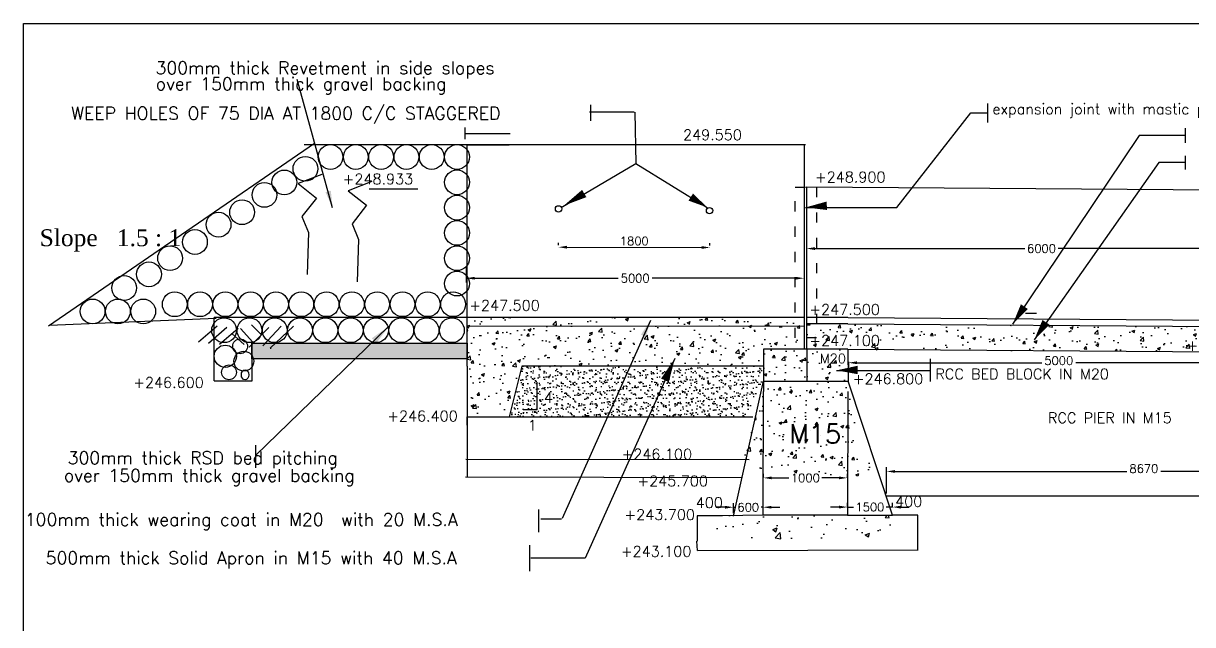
# Model space of a CAD drawing. Header units: inches. Extents: x 52682 to 53462, y 80994 to 81522.
# Drawn here: x 52682.5 to 53029, y 81311.1 to 81489.2 of the extents above; entities that cross this region are included whole.
import ezdxf

# ---------------------------------------------------------------- set-up
doc = ezdxf.new("R2010")
doc.units = ezdxf.units.IN
doc.header["$MEASUREMENT"] = 0
doc.linetypes.add('ACAD_ISO03W100', pattern=[30, 12, -18])
doc.layers.add('MEASUREMENT', color=7, linetype='Continuous')
doc.styles.get("Standard").update_dxf_attribs({"font": 'romans.shx'})
doc.dimstyles.new('ISO-25', dxfattribs={"dimtxt": 2.5, "dimasz": 2.5, "dimexe": 1.25, "dimexo": 0.625, "dimtad": 1, "dimtxsty": 'Standard', "dimcen": 2.5, "dimadec": 0, "dimazin": 0, "dimtfac": 1, "dimtmove": 0, "dimatfit": 3, "dimfxl": 1, "dimarcsym": 0})
pattern_1 = [(50, (53027.993, 82178.2555), (9.109233, -0.796954), [0.9525, -10.4775]), (355, (53027.993, 82178.2555), (-1.76214, 9.55283), [0.762, -8.382]), (100.451, (53028.752, 82178.189), (7.347125, 8.75583), [0.8095, -8.9045]), (46.1842, (53027.993, 82180.796), (13.55395, -2.10212), [1.42875, -15.71625]), (96.6356, (53029.122, 82180.62), (11.87021, 12.37128), [1.21425, -13.35675]), (351.184, (53027.993, 82180.796), (11.87023, 12.37126), [1.143, -12.573]), (21, (53029.263, 82180.1605), (7.580744, -5.113276), [0.9525, -10.4775]), (326, (53029.263, 82180.1605), (3.0901, 9.2094), [0.762, -8.382]), (71.4514, (53029.8945, 82179.734), (10.67082, 4.09614), [0.8095, -8.9045]), (37.5, (53027.9928, 82178.2555), (0.15443, 4.227752), [0, -8.2804, 0, -8.509, 0, -8.41375]), (7.5, (53027.9928, 82178.2555), (3.340983, 5.009029), [0, -4.8514, 0, -8.0899, 0, -3.20675]), (327.5, (53025.1607, 82178.2555), (6.77953, -0.286437), [0, -3.175, 0, -9.906, 0, -13.1445]), (317.5, (53023.8907, 82178.2555), (7.40646, 1.271325), [0, -4.1275, 0, -6.5786, 0, -9.3345])]

# ---------------------------------------------------------------- blocks, each defined once
blk = doc.blocks.new('*D291')
at = {"color": 0, "lineweight": -2, "transparency": 16777216}
for p, q in [((52841.08, 81423.49), (52841.08, 81424.11)), ((52843.58, 81422.86), (52883.45, 81422.77)), ((52885.96, 81423.39), (52885.96, 81424.02))]:
    blk.add_line(p, q, dxfattribs=at)
at = {"color": 0, "transparency": 16777216}
for points in [[(52843.58, 81423.28), (52843.58, 81422.44), (52841.08, 81422.86)], [(52883.46, 81423.19), (52883.45, 81422.36), (52885.95, 81422.77)]]:
    blk.add_solid(points, dxfattribs=at)
at = {"color": 0, "transparency": 16777216, "insert": (52863.52, 81424.69), "char_height": 2.5, "attachment_point": 5, "rotation": 359.875}
blk.add_mtext('1800', dxfattribs=at)
blk = doc.blocks.new('*D292')
at = {"color": 0, "lineweight": -2, "transparency": 16777216}
for p, q in [((52927.02, 81388.92), (52927.02, 81387.38)), ((52929.52, 81388.63), (52984.3, 81388.63)), ((53045.84, 81388.63), (52994.36, 81388.63)), ((53048.34, 81388.92), (53048.34, 81387.38))]:
    blk.add_line(p, q, dxfattribs=at)
at = {"color": 0, "transparency": 16777216}
for points in [[(52929.52, 81389.04), (52929.52, 81388.21), (52927.02, 81388.63)], [(53045.84, 81389.04), (53045.84, 81388.21), (53048.34, 81388.63)]]:
    blk.add_solid(points, dxfattribs=at)
at = {"color": 0, "transparency": 16777216, "insert": (52989.33, 81389.26), "char_height": 2.5, "attachment_point": 5}
blk.add_mtext('5000', dxfattribs=at)
blk = doc.blocks.new('*D298')
at = {"color": 0, "lineweight": -2, "transparency": 16777216}
for p, q in [((52938.32, 81349.88), (52938.32, 81357.68)), ((52940.82, 81356.43), (53009.51, 81356.43)), ((53159.26, 81356.43), (53019.57, 81356.43)), ((53161.76, 81349.88), (53161.76, 81357.68))]:
    blk.add_line(p, q, dxfattribs=at)
at = {"color": 0, "transparency": 16777216}
for points in [[(52940.82, 81356.84), (52940.82, 81356.01), (52938.32, 81356.43)], [(53159.26, 81356.84), (53159.26, 81356.01), (53161.76, 81356.43)]]:
    blk.add_solid(points, dxfattribs=at)
at = {"color": 0, "transparency": 16777216, "insert": (53014.54, 81357.27), "char_height": 2.5, "attachment_point": 5}
blk.add_mtext('8670', dxfattribs=at)
blk = doc.blocks.new('*D322')
at = {"color": 0, "lineweight": -2, "transparency": 16777216}
for p, q in [((52924.18, 81345.87), (52921.68, 81345.87)), ((52926.68, 81345.8), (52926.68, 81347.12)), ((52926.68, 81345.87), (52928.5, 81345.87)), ((52940.03, 81345.87), (52938.21, 81345.87)), ((52940.03, 81345.8), (52940.03, 81347.12)), ((52942.53, 81345.87), (52945.03, 81345.87))]:
    blk.add_line(p, q, dxfattribs=at)
at = {"color": 0, "transparency": 16777216}
for points in [[(52924.18, 81346.29), (52924.18, 81345.45), (52926.68, 81345.87)], [(52942.53, 81346.29), (52942.53, 81345.45), (52940.03, 81345.87)]]:
    blk.add_solid(points, dxfattribs=at)
at = {"color": 0, "transparency": 16777216, "insert": (52933.35, 81345.87), "char_height": 2.5, "attachment_point": 5}
blk.add_mtext('1500', dxfattribs=at)
blk = doc.blocks.new('*D323')
at = {"color": 0, "lineweight": -2, "transparency": 16777216}
for p, q in [((52901.77, 81354.75), (52901.77, 81355.77)), ((52926.68, 81354.67), (52926.68, 81355.77)), ((52904.27, 81354.52), (52909.37, 81354.52)), ((52924.18, 81354.52), (52919.07, 81354.52))]:
    blk.add_line(p, q, dxfattribs=at)
at = {"color": 0, "transparency": 16777216}
for points in [[(52904.27, 81354.94), (52904.27, 81354.1), (52901.77, 81354.52)], [(52924.18, 81354.94), (52924.18, 81354.1), (52926.68, 81354.52)]]:
    blk.add_solid(points, dxfattribs=at)
at = {"color": 0, "transparency": 16777216, "insert": (52914.22, 81354.52), "char_height": 2.5, "attachment_point": 5}
blk.add_mtext('1000', dxfattribs=at)
blk = doc.blocks.new('*D324')
at = {"color": 0, "lineweight": -2, "transparency": 16777216}
for p, q in [((52890.41, 81345.83), (52887.91, 81345.83)), ((52892.91, 81344.08), (52892.91, 81347.08)), ((52892.91, 81345.83), (52893.52, 81345.83)), ((52901.69, 81345.83), (52901.08, 81345.83)), ((52901.69, 81344.24), (52901.69, 81347.08)), ((52904.19, 81345.83), (52906.69, 81345.83))]:
    blk.add_line(p, q, dxfattribs=at)
at = {"color": 0, "transparency": 16777216}
for points in [[(52890.41, 81346.24), (52890.41, 81345.41), (52892.91, 81345.83)], [(52904.19, 81346.24), (52904.19, 81345.41), (52901.69, 81345.83)]]:
    blk.add_solid(points, dxfattribs=at)
at = {"color": 0, "transparency": 16777216, "insert": (52897.3, 81345.83), "char_height": 2.5, "attachment_point": 5}
blk.add_mtext('600', dxfattribs=at)
blk = doc.blocks.new('*D326')
at = {"color": 0, "lineweight": -2, "transparency": 16777216}
for p, q in [((52813.73, 81417.17), (52813.73, 81412.42)), ((52913.85, 81417.17), (52913.85, 81412.42)), ((52816.23, 81413.67), (52858.76, 81413.67)), ((52911.35, 81413.67), (52868.82, 81413.67))]:
    blk.add_line(p, q, dxfattribs=at)
at = {"color": 0, "transparency": 16777216}
for points in [[(52816.23, 81414.08), (52816.23, 81413.25), (52813.73, 81413.67)], [(52911.35, 81414.08), (52911.35, 81413.25), (52913.85, 81413.67)]]:
    blk.add_solid(points, dxfattribs=at)
at = {"color": 0, "transparency": 16777216, "insert": (52863.79, 81413.67), "char_height": 2.5, "attachment_point": 5}
blk.add_mtext('5000', dxfattribs=at)
blk = doc.blocks.new('*D327')
at = {"color": 0, "lineweight": -2, "transparency": 16777216}
for p, q in [((52914.54, 81422.85), (52914.54, 81421.2)), ((52917.04, 81422.45), (52979.24, 81422.45)), ((53051.38, 81422.45), (52989.18, 81422.45)), ((53053.88, 81422.85), (53053.88, 81421.2))]:
    blk.add_line(p, q, dxfattribs=at)
at = {"color": 0, "transparency": 16777216}
for points in [[(52917.04, 81422.86), (52917.04, 81422.03), (52914.54, 81422.45)], [(53051.38, 81422.86), (53051.38, 81422.03), (53053.88, 81422.45)]]:
    blk.add_solid(points, dxfattribs=at)
at = {"color": 0, "transparency": 16777216, "insert": (52984.21, 81422.45), "char_height": 2.5, "attachment_point": 5}
blk.add_mtext('6000', dxfattribs=at)

msp = doc.modelspace()

# ---------------------------------------------------------------- hatches: boundary and pattern name
h = msp.add_hatch()
h.set_pattern_fill('AR-CONC', color=256, scale=0.05, style=0)
h.set_pattern_definition(pattern_1)
h.paths.add_polyline_path([(52813.988, 81402.001), (52813.988, 81399.382), (52913.988, 81399.501), (52913.988, 81402.001)])
h = msp.add_hatch()
h.set_pattern_fill('AR-CONC', color=256, scale=0.05, style=0)
h.set_pattern_definition([(50, (54545.792, 82178.2555), (9.109233, -0.796954), [0.9525, -10.4775]), (355, (54545.792, 82178.2555), (-1.76214, 9.55283), [0.762, -8.382]), (100.451, (54546.551, 82178.189), (7.347125, 8.755834), [0.8095, -8.9045]), (46.1842, (54545.792, 82180.796), (13.55395, -2.102116), [1.42875, -15.71625]), (96.6356, (54546.922, 82180.62), (11.87021, 12.37128), [1.21425, -13.35675]), (351.184, (54545.792, 82180.796), (11.87023, 12.37126), [1.143, -12.573]), (21, (54547.062, 82180.1605), (7.580744, -5.113276), [0.9525, -10.4775]), (326, (54547.062, 82180.1605), (3.0901, 9.2094), [0.762, -8.382]), (71.4514, (54547.694, 82179.734), (10.670825, 4.096143), [0.8095, -8.9045]), (37.5, (54545.7923, 82178.2555), (0.15443, 4.227752), [0, -8.2804, 0, -8.509, 0, -8.41375]), (7.5, (54545.7923, 82178.2555), (3.340983, 5.009029), [0, -4.8514, 0, -8.0899, 0, -3.20675]), (327.5, (54542.9602, 82178.2555), (6.77953, -0.286437), [0, -3.175, 0, -9.906, 0, -13.1445]), (317.5, (54541.69, 82178.2555), (7.40646, 1.271325), [0, -4.1275, 0, -6.5786, 0, -9.3345])])
h.paths.add_polyline_path([(52914.613, 81400.126), (52914.613, 81392.626), (53054.051, 81391.744), (53054.051, 81399.244)])
h = msp.add_hatch()
h.set_pattern_fill('AR-CONC', color=256, scale=0.05, style=0)
h.set_pattern_definition([(50, (53027.993, 82178.2555), (9.109233, -0.796954), [0.9525, -10.4775]), (355, (53027.993, 82178.2555), (-1.76214, 9.55283), [0.762, -8.382]), (100.451, (53028.752, 82178.189), (7.347125, 8.75583), [0.8095, -8.9045]), (46.1842, (53027.993, 82180.796), (13.55395, -2.10212), [1.42875, -15.71625]), (96.6356, (53029.122, 82180.62), (11.87021, 12.37128), [1.21425, -13.35675]), (351.184, (53027.993, 82180.796), (11.87023, 12.37126), [1.143, -12.573]), (21, (53029.263, 82180.1605), (7.580744, -5.113276), [0.9525, -10.4775]), (326, (53029.263, 82180.1605), (3.0901, 9.2094), [0.762, -8.382]), (71.4514, (53029.8945, 82179.734), (10.67082, 4.09614), [0.8095, -8.9045]), (37.5, (53027.9928, 82178.2555), (0.15443, 4.227752), [0, -8.2804, 0, -8.509, 0, -8.41375]), (7.5, (53027.9928, 82178.2555), (3.340983, 5.009029), [0, -4.8514, 0, -8.0899, 0, -3.20675]), (327.5, (53025.1607, 82178.2555), (6.77953, -0.286437), [0, -3.175, 0, -9.906, 0, -13.1445]), (317.5, (53023.8907, 82178.2555), (7.40646, 1.271325), [0, -4.1275, 0, -6.5786, 0, -9.3345])])
h.paths.add_polyline_path([(52830.238, 81387.626), (52860.889, 81387.626), (52865.934, 81399.444), (52813.988, 81399.382), (52813.988, 81387.626), (52813.988, 81372.626), (52826.488, 81372.626)])
h.paths.add_polyline_path([(52901.801, 81387.626), (52901.801, 81392.626), (52913.988, 81392.626), (52913.988, 81399.501), (52865.997, 81399.444), (52864.846, 81396.894), (52860.889, 81387.626)])
h = msp.add_hatch()
h.set_pattern_fill('GRAVEL', color=256, scale=2, style=0)
h.set_pattern_definition([(228.0128, (1.44, 2), (-15.99999646432, -18.00000268321), [0.269072, -26.638176]), (184.9697, (1.26, 1.8), (24.000002103035, 1.999982614014), [0.461736, -45.71185]), (132.5104, (0.8, 1.76), (19.9999814367, -22.00001734774), [0.325576, -32.232064]), (267.2737, (0.02, 1.26), (1.99999203545, 40.00000058995), [0.420476, -41.627116]), (292.8337, (0, 0.84), (-10.00001981087, 23.99999282356), [0.41231, -40.818746]), (357.2737, (0.16, 0.46), (-40.00000058995, 1.99999203545), [0.420476, -41.627116]), (37.6942, (0.58, 0.44), (-26.000014691236, -19.99998081032), [0.556058, -55.049698]), (72.2553, (1.02, 0.78), (14.00002152541, 43.99999246248), [0.524976, -51.972642]), (121.4296, (1.18, 1.28), (-16.00001646835, 25.999990072985), [0.4219, -41.768146]), (175.2364, (0.96, 1.64), (22.00000189264, -1.99998306532), [0.481664, -23.601526]), (222.3974, (0.48, 1.68), (-24.000014702146, -21.99998416403), [0.622896, -61.66675]), (138.8141, (2, 1.24), (-14.0000058936, 11.9999946267), [0.212602, -21.047688]), (171.4692, (1.84, 1.38), (25.99999656963, -4.00001582008), [0.404474, -40.043022]), (225, (1.44, 1.44), (-2e-16, -2.000000619), [0.282842, -2.545584]), (203.1986, (1.3, 1.68), (9.9999994613, 4.0000026505), [0.152316, -15.07923]), (291.8014, (1.16, 1.62), (-1.999999821, 6.000000546), [0.215406, -10.554924]), (30.9638, (1.24, 1.42), (5.9999960446, 4.0000049671), [0.349858, -11.312046]), (161.5651, (1.54, 1.6), (4.000000869, -1.9999968064), [0.252982, -6.071574]), (16.3895, (0, 1.62), (20.00000439682, 5.99998541964), [0.3544, -35.08569]), (70.3462, (0.34, 1.72), (-7.99999049474, -22.00000427121), [0.297322, -29.434816]), (293.1986, (1.54, 2), (-4.0000026505, 9.9999994613), [0.30463, -14.926916]), (343.6105, (1.66, 1.72), (-20.00000439682, 5.99998541964), [0.3544, -35.08569]), (339.444, (0, 0.38), (-10.0000036891, 3.99999199284), [0.34176, -16.746248]), (294.7751, (0.32, 0.26), (-9.9999843785, 22.00000684368), [0.286356, -28.349286]), (66.8014, (1.56, 0), (4.0000026505, 9.9999994613), [0.30463, -14.926916]), (17.354, (1.68, 0.28), (-26.0000040382, -7.99998900452), [0.335262, -33.190848]), (69.444, (0.58, 0), (-3.99999199284, -10.0000036891), [0.17088, -16.917128]), (101.3099, (1.44, 0), (-1.9999952643, 8.0000015045), [0.10198, -10.096058]), (165.9638, (1.42, 0.1), (6.000001092, -1.9999961147), [0.41231, -7.8339]), (186.009, (1.02, 0.2), (19.99999950181, 1.99999863496), [0.3821, -37.827846]), (303.6901, (1.24, 1.24), (-2.000002669, 3.9999991155), [0.288444, -6.922658]), (353.1572, (1.4, 1), (33.99999873096, -4.00001599585), [0.503588, -49.855126]), (60.9454, (1.9, 0.94), (-8.0000000544, -14.00000076914), [0.205912, -20.385348]), (90, (2, 1.12), (-2, 2), [0.12, -1.88]), (120.2564, (0.98, 0.26), (7.9999897736, -14.0000049117), [0.277848, -27.50704]), (48.0128, (0.84, 0.5), (15.99999646432, 18.00000268321), [0.538144, -26.369104]), (0, (1.2, 0.9), (2, 2), [0.52, -1.48]), (325.3048, (1.72, 0.9), (-19.99998851798, 14.00001721919), [0.316228, -31.306548]), (254.0546, (1.98, 0.72), (-1.9999997786, -8.0000002533), [0.291204, -14.269016]), (207.646, (1.9, 0.44), (-37.99999161436, -20.00001542634), [0.47413, -46.938948]), (175.4261, (1.48, 0.22), (-26.000001116624, 1.99998960232), [0.501598, -49.658148])])
h.paths.add_polyline_path([(52750.211, 81394.39), (52813.95, 81394.39), (52813.95, 81389.787), (52750.211, 81389.787)])
h = msp.add_hatch()
h.set_pattern_fill('AR-CONC', color=256, scale=0.05, style=0)
h.set_pattern_definition(pattern_1)
h.paths.add_polyline_path([(52926.801, 81392.626), (52901.801, 81392.626), (52901.801, 81380.126), (52926.801, 81380.126)])
h = msp.add_hatch()
h.set_pattern_fill('AR-SAND', color=256, scale=0.05, style=0)
h.set_pattern_definition([(37.5, (54545.7923, 82178.2555), (-0.0800016, 2.4470662), [0, -1.9304, 0, -2.159, 0, -2.06375]), (7.5, (54545.7923, 82178.2555), (2.2476164, 3.5841255), [0, -1.0414, 0, -1.7399, 0, -0.66675]), (327.5, (54544.2302, 82178.2555), (3.9549619, 0.007186), [0, -0.635, 0, -2.286, 0, -2.9845]), (317.5, (54544.2302, 82178.2555), (3.817782, 1.1146466), [0, -0.3175, 0, -1.4986, 0, -1.7145])])
h.paths.add_polyline_path([(52826.488, 81372.626), (52830.238, 81387.626), (52901.919, 81387.052), (52901.788, 81383.135), (52896.347, 81372.626)])
h = msp.add_hatch()
h.set_pattern_fill('AR-CONC', color=256, scale=0.05, style=0)
h.set_pattern_definition(pattern_1)
h.paths.add_polyline_path([(52926.801, 81380.126), (52926.801, 81355.126), (52934.301, 81355.126)])
h.paths.add_polyline_path([(52926.801, 81380.126), (52901.801, 81380.126), (52901.801, 81355.126), (52926.801, 81355.126)])
h.paths.add_polyline_path([(52901.801, 81380.126), (52894.301, 81355.126), (52901.801, 81355.126)])
h.paths.add_polyline_path([(52908.028, 81363.371), (52923.028, 81363.371), (52923.028, 81371.808), (52908.028, 81371.808)], flags=24)
h = msp.add_hatch()
h.set_pattern_fill('AR-CONC', color=256, scale=0.075, style=0)
h.set_pattern_definition([(50, (53027.872, 82166.649), (13.66385, -1.19543), [1.42875, -15.71625]), (355, (53027.872, 82166.649), (-2.64321, 14.32925), [1.143, -12.573]), (100.451, (53029.01, 82166.55), (11.02069, 13.13375), [1.21425, -13.35675]), (46.1842, (53027.872, 82170.459), (20.33093, -3.15317), [2.14312, -23.57437]), (96.6356, (53029.566, 82170.196), (17.8053, 18.5569), [1.82137, -20.03512]), (351.184, (53027.872, 82170.46), (17.80535, 18.5569), [1.7145, -18.8595]), (21, (53029.777, 82169.507), (11.37112, -7.66991), [1.42875, -15.71625]), (326, (53029.777, 82169.507), (4.63515, 13.8141), [1.143, -12.573]), (71.4514, (53030.724, 82168.867), (16.00624, 6.14421), [1.21425, -13.35675]), (37.5, (53027.872, 82166.649), (0.231645, 6.341628), [0, -12.4206, 0, -12.7635, 0, -12.620625]), (7.5, (53027.872, 82166.649), (5.011475, 7.513543), [0, -7.2771, 0, -12.13485, 0, -4.810125]), (327.5, (53023.6237, 82166.649), (10.169295, -0.429656), [0, -4.7625, 0, -14.859, 0, -19.71675]), (317.5, (53021.719, 82166.649), (11.10969, 1.90699), [0, -6.19125, 0, -9.8679, 0, -14.00175])])
h.paths.add_polyline_path([(52941.68, 81336.02), (52941.68, 81343.52), (52934.18, 81343.52), (52926.68, 81343.52), (52901.68, 81343.52), (52894.18, 81343.52), (52886.68, 81343.52), (52886.68, 81336.02)])

# ---------------------------------------------------------------- linework, layer by layer
for p, q in [((52850.207, 81462.927), (52863.509, 81462.927)), ((52850.553, 81465.009), (52850.553, 81460.321)), ((52863.725, 81462.905), (52863.988, 81447.682)), ((52941.313, 81434.642), (52963.222, 81462.612)), ((52963.222, 81462.612), (52968.209, 81462.612)), ((52968.209, 81465.458), (52968.209, 81459.767)), ((52813.304, 81458.287), (52813.304, 81454.866)), ((52813.304, 81456.577), (52826.71, 81456.577)), ((53013.154, 81455.907), (52975.65, 81400.021)), ((53026.819, 81455.907), (53013.154, 81455.907)), ((53026.819, 81458.085), (53026.819, 81453.73)), ((52689.874, 81399.537), (52768.707, 81453.676)), ((52813.988, 81453.176), (52765.738, 81453.176)), ((52914.301, 81453.151), (52776.801, 81453.151)), ((52813.988, 81387.626), (52813.988, 81453.176)), ((52813.988, 81453.176), (52826.488, 81453.151)), ((52913.988, 81453.151), (52813.988, 81453.151)), ((52913.988, 81392.626), (52913.988, 81453.151)), ((53026.819, 81449.956), (53026.819, 81445.891)), ((52841.818, 81434.659), (52863.988, 81447.682)), ((52863.988, 81447.682), (52885.115, 81434.659)), ((53018.969, 81447.923), (52982.046, 81395.376)), ((53026.819, 81447.923), (53018.969, 81447.923)), ((52770.901, 81444.431), (52763.866, 81441.699)), ((52763.866, 81441.699), (52769.338, 81437.406)), ((52785.73, 81442.305), (52778.695, 81439.573)), ((52778.695, 81439.573), (52784.167, 81435.28)), ((52914.613, 81440.737), (53054.051, 81439.77)), ((52914.613, 81392.626), (52914.613, 81440.737)), ((52769.338, 81437.406), (52765.038, 81431.942)), ((52784.167, 81435.28), (52779.867, 81429.817)), ((52914.306, 81434.642), (52941.313, 81434.642)), ((52765.038, 81431.942), (52766.993, 81427.259)), ((52779.867, 81429.817), (52781.822, 81425.133)), ((52766.993, 81427.259), (52766.602, 81414.77)), ((52781.822, 81425.133), (52781.431, 81412.645)), ((52690.251, 81399.749), (52739.649, 81401.823)), ((52813.988, 81402.001), (52738.988, 81402.001)), ((52738.988, 81383.251), (52738.988, 81402.001)), ((52913.988, 81402.001), (52764.301, 81402.001)), ((52926.801, 81402.001), (52914.613, 81402.001)), ((52926.801, 81400.126), (52914.613, 81400.126)), ((52926.853, 81400.126), (53191.488, 81398.292)), ((52926.866, 81402.001), (53179.366, 81400.251)), ((52982.695, 81403.213), (52979.489, 81403.213)), ((52739.873, 81399.472), (52734.39, 81394.727)), ((52742.798, 81399.107), (52737.314, 81394.362)), ((52746.088, 81398.742), (52740.604, 81393.997)), ((52744.26, 81397.282), (52747.915, 81393.997)), ((52746.819, 81398.742), (52750.474, 81394.727)), ((52755.227, 81399.107), (52749.378, 81393.267)), ((52750.109, 81399.837), (52753.033, 81396.917)), ((52758.882, 81399.472), (52753.399, 81393.632)), ((52762.538, 81399.472), (52755.592, 81392.902)), ((52913.988, 81399.501), (52813.81, 81399.382)), ((52750.238, 81383.251), (52750.238, 81394.501)), ((52750.248, 81394.419), (52813.937, 81394.419)), ((52755.592, 81392.902), (52755.958, 81392.902)), ((52875.495, 81389.899), (52848.977, 81330.733)), ((52926.801, 81392.626), (52901.801, 81392.626)), ((52901.801, 81392.626), (52901.801, 81380.126)), ((52914.619, 81392.589), (52914.619, 81383.115)), ((52926.801, 81392.626), (53179.301, 81390.876)), ((52926.801, 81392.626), (52926.935, 81383.135)), ((52951.185, 81389.811), (52951.185, 81383.029)), ((52813.988, 81387.626), (52813.988, 81372.626)), ((52830.238, 81387.626), (52826.488, 81372.626)), ((52901.801, 81387.626), (52830.238, 81387.626)), ((52923.498, 81386.376), (52951.185, 81386.376)), ((52951.185, 81386.376), (52951.185, 81386.376)), ((52951.185, 81386.376), (52951.185, 81386.376)), ((52738.988, 81383.251), (52750.238, 81383.251)), ((52834.689, 81382.857), (52834.689, 81374.669)), ((52892.89, 81343.14), (52901.801, 81383.135)), ((52901.788, 81383.135), (52926.935, 81383.135)), ((52940.028, 81343.52), (52926.935, 81383.135)), ((52813.988, 81372.626), (52826.488, 81372.626)), ((52813.988, 81370.126), (52813.988, 81372.626)), ((52813.988, 81372.626), (52813.988, 81354.873)), ((52826.488, 81372.626), (52898.661, 81372.626)), ((52834.689, 81374.669), (52830.589, 81374.669)), ((52751.241, 81364.246), (52751.241, 81357.456)), ((52938.324, 81349.251), (53046.228, 81349.251)), ((52835.149, 81345.11), (52835.149, 81338.475)), ((52835.874, 81342.345), (52841.965, 81342.345)), ((52889.633, 81343.313), (52882.133, 81343.313)), ((52882.133, 81343.313), (52882.133, 81335.813)), ((52901.68, 81343.52), (52889.633, 81343.313)), ((52926.68, 81343.52), (52901.68, 81343.52)), ((52926.68, 81343.52), (52940.028, 81343.52)), ((52947.528, 81343.52), (52940.028, 81343.52)), ((52947.528, 81333.209), (52947.528, 81343.52)), ((52832.509, 81334.604), (52832.509, 81326.863)), ((52881.959, 81335.757), (52882.189, 81333.002)), ((52848.977, 81330.733), (52832.886, 81330.733)), ((52882.263, 81333.002), (52947.659, 81333.209))]:
    msp.add_line(p, q)
at = {"linetype": 'ACAD_ISO03W100', "ltscale": 100}
msp.add_line((52785.002, 81440.164), (52799.396, 81440.164), dxfattribs=at)
at = {"linetype": 'ACAD_ISO03W100', "ltscale": 5}
for p, q in [((52901.68, 81343.52), (52901.801, 81380.126)), ((52926.801, 81380.126), (52926.68, 81343.52))]:
    msp.add_line(p, q, dxfattribs=at)
at = {"linetype": 'ACAD_ISO03W100', "ltscale": 10}
for p, q in [((52897.585, 81359.911), (52813.644, 81359.944)), ((52813.517, 81354.873), (52895.493, 81354.59))]:
    msp.add_line(p, q, dxfattribs=at)
for points in [[(52682.478, 81489.155), (53461.655, 81489.155), (53461.655, 80993.934), (52682.478, 80993.934)], [(52750.211, 81394.39), (52813.95, 81394.39), (52813.95, 81389.787), (52750.211, 81389.787)]]:
    msp.add_lwpolyline(points, close=True)
for points in [[(52842.642, 81435.181, 0, 2.5, 0), (52848.691, 81438.761, 2.5, 2.5, 0)], [(52885.115, 81434.659, 0, 2.5, 0), (52880.268, 81437.713, 2.5, 2.5, 0)], [(52914.306, 81434.642, 0, 2.5, 0), (52920.589, 81435.12, 2.5, 2.5, 0)], [(52975.65, 81400.021, 0, 2.5, 0), (52979.138, 81405.247, 2.5, 2.5, 0)], [(52982.046, 81395.376, 0, 2.5, 0), (52985.535, 81400.601, 2.5, 2.5, 0)], [(52875.554, 81389.921, 0, 2.5, 0), (52872.61, 81383.434, 2.5, 2.5, 0)], [(52923.452, 81386.375, 0, 2.5, 0), (52929.734, 81386.486, 2.5, 2.5, 0)]]:
    msp.add_lwpolyline(points, format="xyseb")
at = {"linetype": 'ACAD_ISO03W100', "ltscale": 0.25}
msp.add_lwpolyline([(52911.231, 81440.666), (52917.497, 81440.666), (52917.497, 81395.972), (52911.231, 81395.972)], close=True, dxfattribs=at)
for centre, radius in [((52773.496, 81449.585), 3.67), ((52780.996, 81449.585), 3.67), ((52788.496, 81449.585), 3.67), ((52795.996, 81449.585), 3.67), ((52803.496, 81449.585), 3.67), ((52810.996, 81449.585), 3.67), ((52766.073, 81446.079), 3.67), ((52759.817, 81442.035), 3.67), ((52810.996, 81442.085), 3.67), ((52753.929, 81438.358), 3.67), ((52810.996, 81434.585), 3.67), ((52747.305, 81433.211), 3.67), ((52841.079, 81434.212), 0.938), ((52885.826, 81433.691), 0.938), ((52740.313, 81429.535), 3.67), ((52733.321, 81424.388), 3.67), ((52810.996, 81427.085), 3.67), ((52725.961, 81419.608), 3.67), ((52810.996, 81419.585), 3.67), ((52719.705, 81414.829), 3.67), ((52712.345, 81410.785), 3.67), ((52810.996, 81412.085), 3.67), ((52702.992, 81403.828), 3.67), ((52710.492, 81403.828), 3.67), ((52717.992, 81403.828), 3.67), ((52727.335, 81405.954), 3.67), ((52734.835, 81405.954), 3.67), ((52742.335, 81405.954), 3.67), ((52749.835, 81405.954), 3.67), ((52757.335, 81405.954), 3.67), ((52764.835, 81405.954), 3.67), ((52772.335, 81405.954), 3.67), ((52779.835, 81405.954), 3.67), ((52787.335, 81405.954), 3.67), ((52794.835, 81405.954), 3.67), ((52802.335, 81405.954), 3.67), ((52809.835, 81405.954), 3.67), ((52741.968, 81398.251), 3.67), ((52749.468, 81398.251), 3.67), ((52756.968, 81398.251), 3.67), ((52764.468, 81398.251), 3.67), ((52771.968, 81398.251), 3.67), ((52779.468, 81398.251), 3.67), ((52786.968, 81398.251), 3.67), ((52794.468, 81398.251), 3.67), ((52801.968, 81398.251), 3.67), ((52809.468, 81398.251), 3.67), ((52742.308, 81390.551), 3.303), ((52746.712, 81393.484), 2.2), ((52747.813, 81389.085), 2.933), ((52743.409, 81385.785), 2.202)]:
    msp.add_circle(centre, radius)
msp.add_ellipse((52748.18, 81385.051), major_axis=(0, -1.468), ratio=0.7499996)

# ---------------------------------------------------------------- texts
for s, height, p in [('expansion joint with mastic pad along with pvc water stopper', 3.125, (52969.634, 81462.257)), ('249.550', 3.125, (52877.99, 81454.566)), ('+248.900', 3.125, (52917.078, 81442.067)), ('+248.933', 3.125, (52777.102, 81441.496)), ('+247.500', 3.125, (52814.608, 81404.053)), ('+247.500', 3.125, (52915.408, 81402.856)), ('+247.100', 3.125, (52915.408, 81393.631)), ('+247.075', 3.125, (53027.211, 81392.201)), ('M20', 2.8125, (52918.537, 81388.476)), ('RCC BED BLOCK IN M20', 3.125, (52952.753, 81383.737)), ('+246.600', 3.125, (52715.033, 81381.197)), ('+246.800', 3.125, (52928.27, 81382.309)), ('4', 3.125, (52836.739, 81376.716)), ('+246.400', 3.125, (52790.3, 81371.273)), ('RCC PIER IN M15', 3.125, (52986.119, 81370.755)), ('1', 3.125, (52831.956, 81368.528)), ('+246.100', 3.125, (52859.75, 81359.98)), ('+245.700', 3.125, (52864.448, 81352.044)), ('400', 3.125, (52881.738, 81345.604)), ('400', 3.125, (52940.844, 81345.978)), ('+243.700', 3.125, (52860.608, 81342.061)), ('+243.100', 3.125, (52859.553, 81331.183))]:
    msp.add_text(s, height=height).set_placement(p)
at = {"linetype": 'ACAD_ISO03W100'}
msp.add_text('M15', height=5.625, dxfattribs=at).set_placement((52909.434, 81364.777))
at = {"layer": 'MEASUREMENT'}
for s, p in [('300mm thick Revetment in side slopes', (52721.657, 81474.096)), ('over 150mm thick gravel backing', (52721.714, 81469.388)), ('WEEP HOLES OF 75 DIA AT 1800 C/C STAGGERED', (52696.585, 81460.647)), ('300mm thick RSD bed pitching ', (52695.602, 81358.603)), ('over 150mm thick gravel backing', (52694.492, 81353.366)), ('100mm thick wearing coat in M20  with 20 M.S.A', (52682.899, 81340.29)), ('500mm thick Solid Apron in M15 with 40 M.S.A', (52689.087, 81328.933))]:
    msp.add_text(s, height=3.75, dxfattribs=at).set_placement(p)
at = {"layer": 'MEASUREMENT', "insert": (52687.304, 81428.167), "char_height": 5, "width": 213.20774, "attachment_point": 1}
msp.add_mtext('{\\fTimes New Roman|b0|i0|c0|p18;Slope   1.5 : 1}', dxfattribs=at)

# ---------------------------------------------------------------- dimensions: what is measured, and where the dimension line sits
dim = msp.add_aligned_dim(p1=(52841.079, 81422.865), p2=(52885.955, 81422.767), distance=0, text='1800', dimstyle='ISO-25')
dim.commit()
dim.dimension.update_dxf_attribs({"geometry": '*D291', "text_midpoint": (52863.521, 81424.691)})
for base, p1, p2, text, picture, middle in [((53053.882, 81422.448), (52914.542, 81423.479), (53053.882, 81423.479), '6000', '*D327', (52984.212, 81422.448)), ((52813.728, 81413.667), (52913.847, 81417.793), (52813.728, 81417.793), '5000', '*D326', (52863.787, 81413.667)), ((52926.68, 81354.52), (52901.765, 81354.125), (52926.68, 81354.046), '1000', '*D323', (52914.223, 81354.52)), ((52901.686, 81345.826), (52892.906, 81343.454), (52901.686, 81343.612), '600', '*D324', (52897.296, 81345.826)), ((52940.028, 81345.871), (52926.68, 81345.178), (52940.028, 81345.178), '1500', '*D322', (52933.354, 81345.871))]:
    dim = msp.add_linear_dim(base=base, p1=p1, p2=p2, text=text, dimstyle='ISO-25', override={"dimtad": 0, "dimtoh": 1})
    dim.commit()
    dim.dimension.update_dxf_attribs({"geometry": picture, "text_midpoint": middle})
for base, p1, p2, text, picture, middle in [((53048.345, 81388.625), (52927.022, 81389.548), (53048.345, 81389.548), '5000', '*D292', (52989.326, 81389.26)), ((53161.763, 81356.426), (52938.324, 81349.251), (53161.763, 81349.251), '8670', '*D298', (53014.543, 81357.266))]:
    dim = msp.add_linear_dim(base=base, p1=p1, p2=p2, text=text, dimstyle='ISO-25', override={"dimtmove": 2})
    dim.commit()
    dim.dimension.update_dxf_attribs({"geometry": picture, "text_midpoint": middle, "dimtype": 160})

# ---------------------------------------------------------------- leaders
for points, override in [([(52774.129, 81434.558), (52763.594, 81472.575)], {"dimasz": 5, "dimgap": 0.625, "dimtad": 0, "dimtoh": 1}), ([(52868.287, 81401.173), (52842.113, 81342.474)], {"dimasz": 5, "dimgap": 0.625, "dimtad": 0, "dimtoh": 1}), ([(52790.708, 81399.334), (52751.272, 81361.171)], {"dimasz": 6, "dimgap": 0.625, "dimtad": 0, "dimtoh": 1})]:
    msp.add_leader(points, dimstyle='ISO-25', override=override)

doc.saveas('drawing.dxf')
